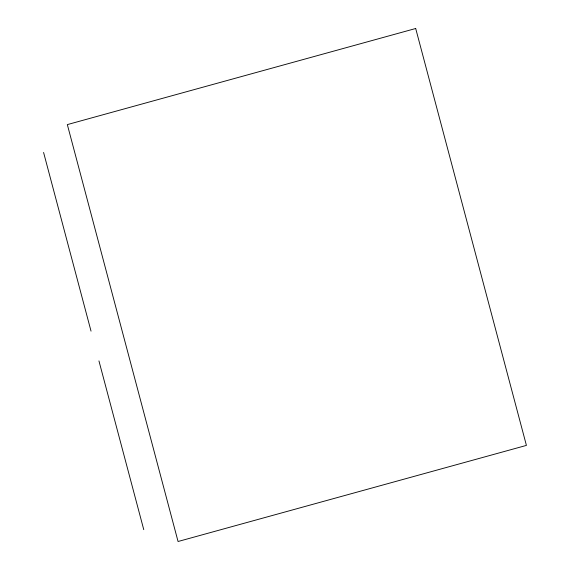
<?xml version="1.0" encoding="UTF-8"?>
<svg xmlns="http://www.w3.org/2000/svg" width="570" height="570" viewBox="0 0 570 570"><rect width="100%" height="100%" fill="white"/><g stroke="black" fill="none" stroke-linecap="round" stroke-linejoin="round"><path stroke-width="0.85" d="M43.584 152.461L91.036 331.134M98.945 360.91L143.761 529.658M415.694 28.5L67.338 124.602L178.061 541.5L526.416 445.398L415.694 28.5"/></g></svg>
